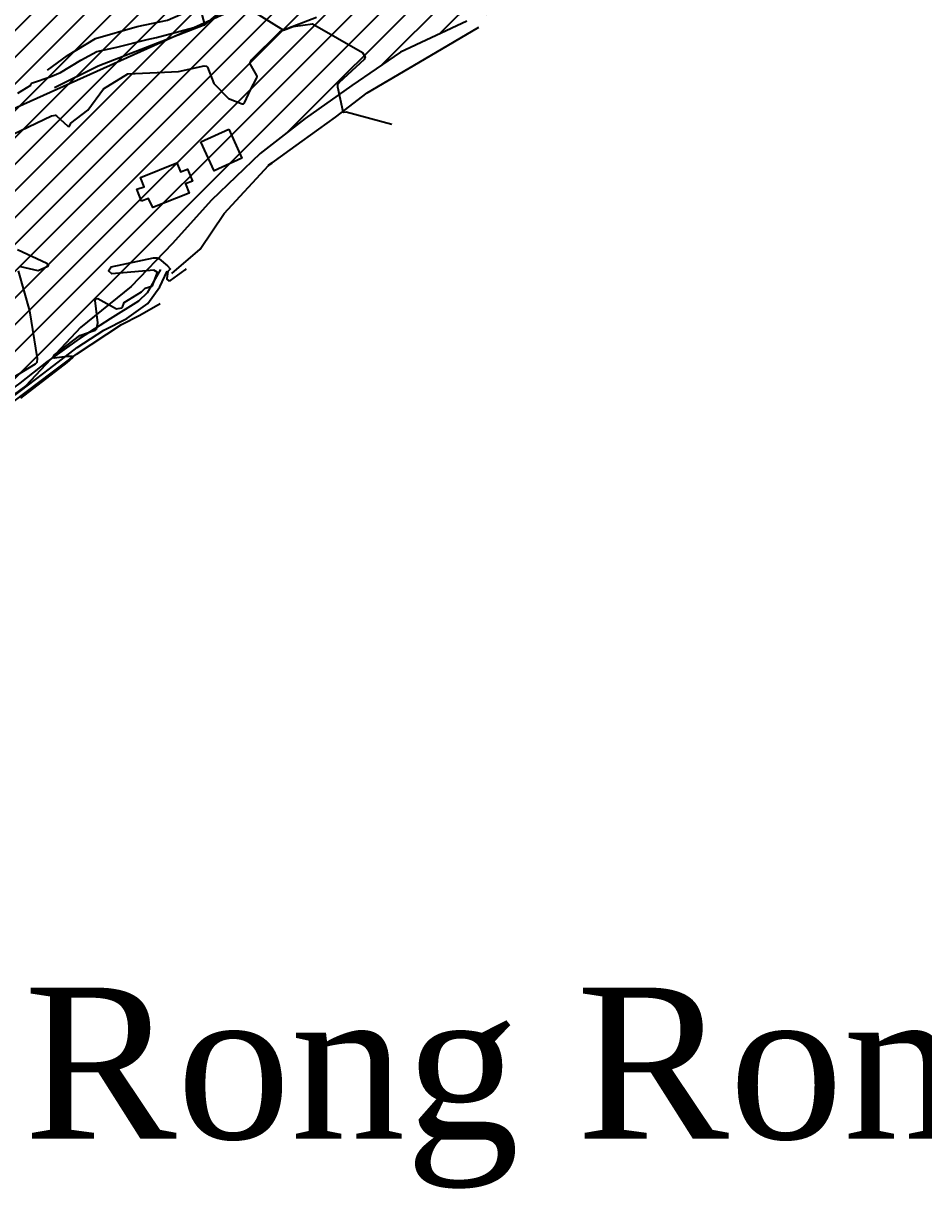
# Model space of a CAD drawing. Extents: x 13365 to 36625, y 86498 to 171760.
# Drawn here: x 17112.8 to 17410.3, y 88604.6 to 88989.8 of the extents above; entities that cross this region are included whole.
import ezdxf

# ---------------------------------------------------------------- set-up
doc = ezdxf.new("R2010")
doc.units = 0
doc.header["$LTSCALE"] = 5
doc.header["$MEASUREMENT"] = 0
for name, pattern in [('85', [0]), ('A_CONTINUOUS_LINE', [0]), ('KERB', [16, 5, -6, 5])]:
    doc.linetypes.add(name, pattern=pattern)
for name, color, linetype in [('CONTOUR', 255, 'Continuous'), ('ELECTRIC', 240, 'A_CONTINUOUS_LINE'), ('EXISTING BUILDING', 21, 'A_CONTINUOUS_LINE'), ('EXISTING ROAD', 25, 'A_CONTINUOUS_LINE'), ('RELIEF', 255, 'A_CONTINUOUS_LINE'), ('Residential', 51, 'Continuous'), ('STREAM & RIVER FRONT', 161, 'A_CONTINUOUS_LINE'), ('text', 7, 'Continuous')]:
    doc.layers.add(name, color=color, linetype=linetype)

msp = doc.modelspace()

# ---------------------------------------------------------------- hatches: boundary and pattern name
at = {"layer": 'Residential', "linetype": 'Continuous'}
h = msp.add_hatch(dxfattribs=at)
h.set_pattern_fill('ANSI31', color=256, scale=50, style=0)
h.paths.add_polyline_path([(16630.08, 88699.64), (16636.79, 88709.37), (16649.55, 88719.1), (16661.64, 88727.82), (16677.76, 88742.25), (16688.84, 88752.65), (16696.23, 88764.39), (16701.94, 88775.8), (16706.64, 88784.85), (16708.99, 88796.26), (16706.77, 88807.64), (16706.77, 88816.38), (16711.14, 88821.3), (16720.98, 88823.48), (16733.01, 88825.67), (16745.86, 88825.94), (16758.44, 88826.76), (16770.2, 88828.95), (16775.12, 88834.96), (16779.49, 88842.33), (16781.2, 88847.63), (16783.39, 88858.01), (16783.94, 88871.12), (16786.67, 88882.86), (16792.69, 88889.69), (16804.72, 88898.7), (16813.47, 88906.9), (16830.85, 88927.16), (16842.89, 88943.31), (16854.23, 88954.99), (16866.95, 88968.04), (16878.64, 88981.43), (16886.55, 88992.43), (16887.08, 88995.26), (16885.83, 88998.09), (16882.37, 89000.6), (16877.35, 88999.97), (16871.39, 88998.71), (16865.11, 89000.28), (16856.94, 89003.42), (16846.59, 89008.44), (16835.6, 89012.51), (16824.92, 89017.22), (16812.68, 89020.35), (16802.01, 89022.23), (16791.65, 89021.92), (16780.97, 89020.98), (16773.13, 89023.17), (16764.65, 89026.62), (16757.12, 89033.52), (16748.01, 89040.74), (16745.5, 89046.01), (16748.14, 89050.4), (16755.22, 89054.05), (16767.92, 89062.87), (16776.21, 89059.56), (16785.6, 89052.94), (16809.9, 89049.08), (16841.94, 89052.39), (16857.96, 89055.11), (16870.02, 89060.42), (16882.8, 89067.87), (16889.54, 89075.67), (16900.18, 89080.98), (16914.73, 89083.46), (16927.5, 89084.17), (16943.83, 89088.78), (16962.72, 89092.76), (16988.62, 89097.01), (17014.52, 89103.39), (17034.39, 89110.48), (17068.97, 89124.81), (17094.87, 89135.8), (17108.71, 89141.47), (17119.71, 89151.39), (17133.9, 89163.09), (17148.45, 89174.43), (17162.29, 89184), (17177.97, 89193.32), (17191.46, 89202.89), (17199.62, 89212.11), (17209.2, 89224.87), (17218.78, 89237.27), (17224.81, 89243.3), (17235.81, 89246.13), (17251.77, 89251.1), (17268.24, 89259.11), (17283.14, 89268.68), (17298.75, 89279.31), (17322.88, 89295.62), (17338.85, 89305.9), (17351.62, 89313.69), (17366.88, 89321.85), (17376.24, 89330.89), (17386.34, 89346.58), (17395.32, 89366.76), (17407.11, 89389.75), (17417.21, 89411.61), (17425.09, 89428.62), (17428.46, 89447.68), (17430.7, 89469.54), (17436.31, 89481.87), (17444.17, 89489.16), (17456.51, 89491.4), (17464.93, 89490.84), (17468.86, 89488.6), (17472.79, 89482.43), (17476.15, 89468.42), (17479.52, 89457.77), (17482.32, 89447.12), (17484.57, 89437.59), (17489.62, 89426.38), (17493.55, 89407.32), (17496.35, 89392.18), (17498.04, 89380.41), (17497.47, 89357.99), (17498.04, 89344.54), (17497.47, 89325.48), (17491.88, 89313.93), (17489.35, 89302.53), (17491.88, 89284.16), (17495.69, 89274.02), (17496.32, 89260.71), (17500.13, 89251.84), (17506.47, 89242.34), (17512.18, 89226.5), (17514.72, 89208.76), (17519.79, 89189.75), (17521.06, 89172.65), (17519.79, 89163.78), (17514.08, 89151.11), (17512.2, 89138.81), (17511.56, 89125.51), (17505.86, 89114.74), (17503.32, 89103.33), (17498.25, 89089.39), (17493.81, 89078.62), (17488.73, 89072.29), (17477.32, 89066.59), (17470.98, 89056.45), (17464, 89046.95), (17457.66, 89036.81), (17450.68, 89033.01), (17443.7, 89033.64), (17438.39, 89036.68), (17430.24, 89041.56), (17423.32, 89046.85), (17413.95, 89052.55), (17405.8, 89056.21), (17398.06, 89057.84), (17391.95, 89057.84), (17381.76, 89055.4), (17373.61, 89052.55), (17363.84, 89047.26), (17356.1, 89043.19), (17347.13, 89037.9), (17325.7, 89022.65), (17312.17, 89011.71), (17296.71, 89003.99), (17277.38, 88996.91), (17259.34, 88990.47), (17237.43, 88980.17), (17221.33, 88969.23), (17205.87, 88958.29), (17191.05, 88946.71), (17174.94, 88931.26), (17161.95, 88916.91), (17148.42, 88902.75), (17131.67, 88889.23), (17113.63, 88869.92), (17087.22, 88850.61), (17066.6, 88837.74), (17060.01, 88833.61), (17047.77, 88823.32), (17030.09, 88812.35), (17020.8, 88807.05), (17010.52, 88801.41), (17002.56, 88798.1), (16996.26, 88797.44), (16991.61, 88799.1), (16988.63, 88803.07), (16987.63, 88809.37), (16983.98, 88813.34), (16977.02, 88815), (16967.07, 88813.67), (16956.45, 88810.69), (16950.15, 88806.05), (16939.54, 88800.75), (16932.9, 88795.78), (16925.27, 88791.14), (16916.65, 88788.49), (16904.59, 88787.48), (16891.32, 88787.15), (16878.39, 88785.49), (16865.12, 88781.51), (16853.51, 88778.53), (16841.57, 88776.87), (16826.98, 88776.21), (16817.36, 88774.88), (16808.65, 88771.19), (16799.69, 88767.88), (16791.4, 88764.9), (16784.1, 88763.24), (16778.79, 88758.93), (16772.49, 88751.97), (16766.19, 88746.01), (16759.83, 88740.61), (16752.2, 88735.31), (16747.23, 88731.01), (16744.24, 88727.03), (16740.59, 88721.73), (16737.61, 88716.09), (16731.64, 88712.45), (16722.35, 88708.14), (16716.38, 88706.15), (16705.43, 88705.82), (16691.5, 88707.15), (16680.22, 88706.48), (16670.27, 88703.5), (16655.94, 88698.5), (16644.66, 88695.19), (16637.69, 88693.86), (16633.38, 88694.52), (16629.4, 88696.84)])

# ---------------------------------------------------------------- linework, layer by layer
at = {"layer": 'CONTOUR', "color": 33, "linetype": 'A_CONTINUOUS_LINE'}
for points in [[(17110.94, 88966.63), (17115.2, 88969.3), (17115.41, 88969.81), (17115.43, 88969.85), (17115.84, 88970.1), (17121.63, 88972.11), (17125.05, 88973.45), (17131.8, 88977.63), (17137.05, 88980.48), (17143.66, 88981.9), (17153.65, 88984.44), (17156.74, 88985.03), (17172.45, 88989.23), (17172.67, 88989.24), (17172.78, 88989.26), (17179.15, 88994.65)], [(17110.88, 88915.04), (17120.57, 88910.5), (17121.07, 88909.66), (17120.89, 88909.39), (17117.63, 88907.99), (17111.92, 88909.32)], [(17111.91, 88865.91), (17126.22, 88876.89), (17127.27, 88877.63), (17129.08, 88879.28), (17129.12, 88879.5), (17128.99, 88879.6), (17127.18, 88879.61), (17123.04, 88879.08), (17122.65, 88879.37), (17122.63, 88879.41), (17123.02, 88880.23), (17131.41, 88886.58), (17136.5, 88888.29), (17136.86, 88888.53), (17136.93, 88888.68), (17137.36, 88890.74), (17136.48, 88898.12), (17136.77, 88898.72), (17137.39, 88898.76), (17143.57, 88895.41), (17145.3, 88895.73), (17145.42, 88895.79), (17145.5, 88895.9), (17146.07, 88897.44), (17151.76, 88900.99), (17153.06, 88902.19), (17155.23, 88902.93), (17155.39, 88903.03), (17155.57, 88903.33), (17157.04, 88907.12), (17156.99, 88907.5), (17155.85, 88908.12), (17142.03, 88906.92), (17140.9, 88907.96), (17141.79, 88909.27), (17155.76, 88912.22), (17156.98, 88912.29), (17157.03, 88912.27), (17157.61, 88911.89), (17160.45, 88909.65), (17161.27, 88908.63), (17161.31, 88908.53), (17161.27, 88908.45), (17160.54, 88907.77), (17160.16, 88905.42), (17160.18, 88905.23), (17160.22, 88905.18), (17160.79, 88904.66), (17160.86, 88904.63), (17161.37, 88904.78), (17166.23, 88908.32), (17166.54, 88908.76)], [(17111.11, 88907.98), (17114.82, 88894.69), (17117.38, 88878.96), (17117.2, 88877.69), (17116.71, 88877.12), (17108.76, 88872.22)]]:
    msp.add_lwpolyline(points, dxfattribs=at)
at = {"layer": 'CONTOUR', "color": 252, "linetype": 'A_CONTINUOUS_LINE'}
msp.add_lwpolyline([(17106.9, 88951.87), (17122.03, 88959.21), (17123.37, 88959.41), (17123.77, 88959.23), (17127.46, 88955.78), (17127.92, 88955.66), (17128, 88955.72), (17128.49, 88956.76), (17134.12, 88961.02), (17139.22, 88968.1), (17147.26, 88973.05), (17159.4, 88973.59), (17164.04, 88973.8), (17172.56, 88975.74), (17173.27, 88975.64), (17173.59, 88975.28), (17175.67, 88969.91), (17180.51, 88964.95), (17185.11, 88963.16), (17185.52, 88963.17), (17185.81, 88963.44), (17187.82, 88967.73), (17189.96, 88971.78), (17190.05, 88972.14), (17189.96, 88972.51), (17187.75, 88976.34), (17187.69, 88976.72), (17188.16, 88977.69), (17197.53, 88986.96), (17198.52, 88987.56), (17198.61, 88987.59), (17198.62, 88987.59), (17198.72, 88987.55), (17198.74, 88987.54), (17198.76, 88987.54), (17201.88, 88988.7), (17208.26, 88989.6), (17224.79, 88980.12), (17225.67, 88978.73), (17225.34, 88977.75), (17217.08, 88970.24), (17216.59, 88969.4), (17216.56, 88968.74), (17218.37, 88960.66), (17218.46, 88960.44), (17218.47, 88960.42), (17218.54, 88960.41), (17219.38, 88960.45), (17234.52, 88956.45)], dxfattribs=at)
at = {"layer": 'CONTOUR', "color": 5, "linetype": 'A_CONTINUOUS_LINE'}
msp.add_lwpolyline([(17194.87, 88943.58), (17194.74, 88943.61), (17193.81, 88943.02), (17193.75, 88942.95), (17193.75, 88942.94), (17193.78, 88942.82), (17193.77, 88942.78), (17193.77, 88942.78), (17193.89, 88942.79), (17194.84, 88943.45), (17194.87, 88943.58)], dxfattribs=at)
at = {"layer": 'ELECTRIC', "linetype": 'A_CONTINUOUS_LINE'}
msp.add_lwpolyline([(16993.28, 88909.26), (17192.31, 88998.97), (17276.3, 89037.6), (17276.92, 89036.56)], dxfattribs=at)
at = {"layer": 'EXISTING BUILDING', "linetype": 'A_CONTINUOUS_LINE'}
msp.add_line((17171.42, 88950.58), (17180.63, 88954.77), dxfattribs=at)
for points in [[(17180.63, 88954.77), (17184.98, 88945.22), (17175.77, 88941.02), (17171.42, 88950.58)], [(17151.86, 88930.95), (17150.32, 88934.95), (17152.64, 88935.71), (17151.5, 88938.78), (17163.49, 88943.68)], [(17163.49, 88943.68), (17164.73, 88940.65), (17166.99, 88941.57), (17168.61, 88937.61), (17166.35, 88936.68), (17167.6, 88933.62), (17155.51, 88928.83), (17154.14, 88931.84), (17151.86, 88930.95)]]:
    msp.add_lwpolyline(points, dxfattribs=at)
at = {"layer": 'EXISTING ROAD', "linetype": 'KERB'}
for points in [[(17158.04, 88908.44), (17153.67, 88900.66), (17150.84, 88897.94), (17141.42, 88892.08), (17131.23, 88885.52), (17120.51, 88877.9), (17111.63, 88870.85), (17101.99, 88863.82), (17092.38, 88857.73), (17082.53, 88852.58), (17068.44, 88845.99), (17055.21, 88839.57), (17044.11, 88835.21), (17032.74, 88831.21), (17022.01, 88828.14)], [(17031.82, 88828.27), (17043.78, 88832.26), (17056.12, 88837.67), (17068.47, 88843.08), (17081.66, 88849.63), (17094.53, 88856.1), (17103.19, 88861.83), (17112.12, 88868.48), (17121.38, 88875.51), (17130.54, 88882.57), (17139.41, 88888.34), (17146.95, 88892.21), (17153.95, 88897.14), (17157.92, 88902.61), (17160.33, 88907.88)]]:
    msp.add_lwpolyline(points, dxfattribs=at)
at = {"layer": 'RELIEF'}
msp.add_line((17209.65, 88991.7), (17198.75, 88987.5), dxfattribs=at)
for points in [[(17120.78, 88974.26), (17127.38, 88979.15), (17136.61, 88984.77), (17150.37, 88988.74), (17160.39, 88990.8), (17170.73, 88995.27), (17178.9, 89003.67), (17190.15, 88999.72), (17195.15, 88996.92), (17200.16, 88996.31), (17207.03, 88999.13), (17229.69, 89009.68), (17249.78, 89017.54), (17257.35, 89007.29), (17267.68, 89002.99), (17275.46, 88999.66), (17289.66, 88999.55), (17301.66, 89000.32), (17320.55, 89007.12)], [(17123.04, 88968.54), (17137.53, 88975.66), (17155.13, 88982.5), (17172.73, 88989.34), (17171.85, 88992.69), (17179.2, 88999.7), (17198.75, 88987.5)]]:
    msp.add_lwpolyline(points, dxfattribs=at)
at = {"layer": 'Residential', "linetype": 'Continuous'}
msp.add_lwpolyline([(17259.34, 88990.47), (17237.43, 88980.17), (17221.33, 88969.23), (17205.87, 88958.29), (17191.05, 88946.71), (17174.94, 88931.26), (17161.95, 88916.91), (17148.42, 88902.75), (17131.67, 88889.23), (17113.63, 88869.92), (17087.22, 88850.61)], dxfattribs=at)
at = {"layer": 'STREAM & RIVER FRONT', "linetype": '85'}
for points in [[(17161.81, 88907.11), (17171.17, 88915.06), (17179.14, 88926.87), (17193.81, 88942.81), (17204.86, 88950.79), (17215.91, 88958.77), (17226.34, 88966.83), (17247.14, 88978.96), (17263.28, 88988.45)], [(17079.42, 88839.43), (17092.74, 88852.31), (17105.27, 88861.41), (17122.4, 88874.45), (17130.34, 88880.41), (17145.24, 88890.17), (17151.27, 88893.32), (17157.99, 88897.14)]]:
    msp.add_lwpolyline(points, dxfattribs=at)

# ---------------------------------------------------------------- texts
at = {"layer": 'text', "linetype": 'Continuous', "insert": (17113.03, 88671.05), "char_height": 50, "width": 546.8247, "attachment_point": 1}
msp.add_mtext('{\\fTimes New Roman|b0|i0|c0|p18;Rong Rong Chhu}', dxfattribs=at)

doc.saveas('drawing.dxf')
